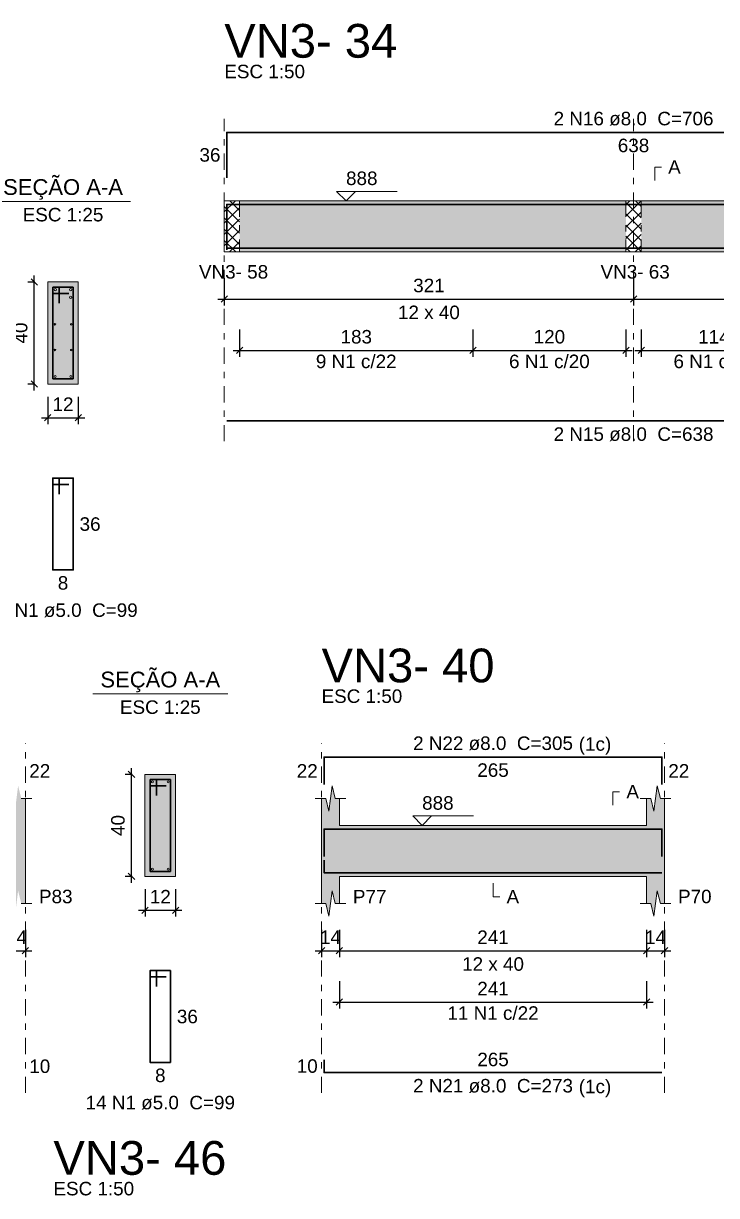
# Model space of a CAD drawing. Header units: millimetres. Extents: x -8 to 605, y -494 to 220.
# Drawn here: x 400.35 to 411.23, y -451.97 to -433.58 of the extents above; entities that cross this region are included whole.
import ezdxf

# ---------------------------------------------------------------- set-up
doc = ezdxf.new("R2010")
doc.units = ezdxf.units.MM
doc.header["$MEASUREMENT"] = 0
doc.linetypes.add('DASHDOT', pattern=[2.54, 1.27, -0.635, 0, -0.635])
doc.linetypes.add('NULL', pattern=[0])
for name, color, linetype, lineweight in [('Descrição da armadura', 7, 'Continuous', 0), ('DT-Barras na forma', 7, 'Continuous', 30), ('DT-Barras no corte', 5, 'Continuous', 5), ('DT-Barras rebatidas', 7, 'Continuous', 30), ('DT-Cotas', 7, 'Continuous', 5), ('DT-Forma', 5, 'Continuous', 5), ('DT-Hachura forma vigas', 252, 'Continuous', 5), ('DT-Hachura intersecção vigas', 9, 'Continuous', 5), ('DT-Hachura seção vigas', 252, 'Continuous', 5), ('DT-Pontilhado', 9, 'DASHDOT', 5), ('DT-Textos', 7, 'Continuous', 5), ('DT-Título', 5, 'Continuous', 20), ('Textos armaduras', 7, 'Continuous', 0)]:
    doc.layers.add(name, color=color, linetype=linetype, lineweight=lineweight)
doc.styles.add('Arial', font='arial.ttf')
doc.dimstyles.new('UM_25.000000', dxfattribs={"dimtxt": 0.18, "dimasz": 0.1, "dimexe": 0.1, "dimexo": 0.2, "dimgap": 0, "dimtad": 1, "dimtih": 1, "dimtoh": 1, "dimdec": 1, "dimlfac": 25, "dimzin": 0, "dimdsep": 46, "dimtxsty": 'Standard', "dimcen": 0.09, "dimdle": 0.1, "dimadec": 1, "dimazin": 2, "dimtfac": 1, "dimtdec": 4, "dimtofl": 0, "dimtmove": 0, "dimatfit": 3, "dimfxl": 1, "dimtolj": 1, "dimarcsym": 0})
doc.dimstyles.new('UM_50.000000', dxfattribs={"dimtxt": 0.18, "dimasz": 0.1, "dimexe": 0.1, "dimexo": 0.2, "dimgap": 0, "dimtad": 1, "dimtih": 1, "dimtoh": 1, "dimdec": 1, "dimlfac": 50, "dimzin": 0, "dimdsep": 46, "dimtxsty": 'Standard', "dimcen": 0.09, "dimdle": 0.1, "dimadec": 1, "dimazin": 2, "dimtfac": 1, "dimtdec": 4, "dimtofl": 0, "dimtmove": 0, "dimatfit": 3, "dimfxl": 1, "dimtolj": 1, "dimarcsym": 0})
pattern_1 = [(45, (353.43051, -485.02144), (-0.08838835, 0.08838835), []), (135, (353.43051, -485.02144), (-0.08838835, -0.08838835), [])]

# ---------------------------------------------------------------- blocks, each defined once
blk = doc.blocks.new('_Oblique')
at = {"color": 0, "linetype": 'ByBlock', "lineweight": -2}
blk.add_line((-0.5, -0.5), (0.5, 0.5), dxfattribs=at)
blk = doc.blocks.new('*D4823')
at = {"layer": 'Defpoints', "color": 0, "transparency": 16777216}
for p in [(400.523, -437.637), (400.735, -437.637), (400.735, -439.237)]:
    blk.add_point(p, dxfattribs=at)
at = {"layer": 'DT-Cotas', "color": 0, "lineweight": -2, "transparency": 16777216}
for p, q in [((400.523, -439.337), (400.523, -437.537)), ((400.535, -437.637), (400.423, -437.637)), ((400.535, -439.237), (400.423, -439.237))]:
    blk.add_line(p, q, dxfattribs=at)
at = {"layer": 'DT-Cotas', "color": 0, "lineweight": -2, "transparency": 16777216, "xscale": 0.1, "yscale": 0.1, "zscale": 0.1}
for p, rotation in [((400.523, -437.637), 90), ((400.523, -439.237), 270)]:
    blk.add_blockref('_Oblique', p, dxfattribs=dict(at, rotation=rotation))
at = {"layer": 'DT-Cotas', "color": 7, "transparency": 16777216, "insert": (400.311, -438.437), "char_height": 0.2118, "attachment_point": 5, "rotation": 90, "style": 'Arial'}
blk.add_mtext('\\A1;40', dxfattribs=at)
blk = doc.blocks.new('*D4824')
at = {"layer": 'Defpoints', "color": 0, "transparency": 16777216}
for p in [(400.735, -439.237), (401.215, -439.237), (401.215, -439.766)]:
    blk.add_point(p, dxfattribs=at)
at = {"layer": 'DT-Cotas', "color": 0, "lineweight": -2, "transparency": 16777216}
for p, q in [((400.735, -439.437), (400.735, -439.866)), ((401.215, -439.437), (401.215, -439.866)), ((400.635, -439.766), (401.315, -439.766))]:
    blk.add_line(p, q, dxfattribs=at)
at = {"layer": 'DT-Cotas', "color": 0, "lineweight": -2, "transparency": 16777216, "xscale": 0.1, "yscale": 0.1, "zscale": 0.1, "rotation": 180}
blk.add_blockref('_Oblique', (400.735, -439.766), dxfattribs=at)
at = {"layer": 'DT-Cotas', "color": 0, "lineweight": -2, "transparency": 16777216, "xscale": 0.1, "yscale": 0.1, "zscale": 0.1}
blk.add_blockref('_Oblique', (401.215, -439.766), dxfattribs=at)
at = {"layer": 'DT-Cotas', "color": 7, "transparency": 16777216, "insert": (400.975, -439.554), "char_height": 0.2118, "attachment_point": 5, "rotation": 0.0057, "style": 'Arial'}
blk.add_mtext('\\A1;12', dxfattribs=at)
blk = doc.blocks.new('*D4827')
at = {"layer": 'Defpoints', "color": 0, "transparency": 16777216}
for p in [(403.505, -437.375), (409.925, -437.375), (409.925, -437.904)]:
    blk.add_point(p, dxfattribs=at)
at = {"layer": 'DT-Cotas', "color": 0, "lineweight": -2, "transparency": 16777216}
for p, q in [((403.505, -437.575), (403.505, -438.004)), ((409.925, -437.575), (409.925, -438.004)), ((403.405, -437.904), (410.025, -437.904))]:
    blk.add_line(p, q, dxfattribs=at)
at = {"layer": 'DT-Cotas', "color": 0, "lineweight": -2, "transparency": 16777216, "xscale": 0.1, "yscale": 0.1, "zscale": 0.1, "rotation": 180}
blk.add_blockref('_Oblique', (403.505, -437.904), dxfattribs=at)
at = {"layer": 'DT-Cotas', "color": 0, "lineweight": -2, "transparency": 16777216, "xscale": 0.1, "yscale": 0.1, "zscale": 0.1}
blk.add_blockref('_Oblique', (409.925, -437.904), dxfattribs=at)
at = {"layer": 'DT-Cotas', "color": 7, "transparency": 16777216, "insert": (406.715, -437.693), "char_height": 0.2118, "attachment_point": 5, "rotation": 0.0057, "style": 'Arial'}
blk.add_mtext('\\A1;321', dxfattribs=at)
blk = doc.blocks.new('*D4828')
at = {"layer": 'Defpoints', "color": 0, "transparency": 16777216}
for p in [(409.925, -437.375), (416.345, -437.375), (416.345, -437.904)]:
    blk.add_point(p, dxfattribs=at)
at = {"layer": 'DT-Cotas', "color": 0, "lineweight": -2, "transparency": 16777216}
for p, q in [((409.925, -437.575), (409.925, -438.004)), ((416.345, -437.575), (416.345, -438.004)), ((409.825, -437.904), (416.445, -437.904))]:
    blk.add_line(p, q, dxfattribs=at)
at = {"layer": 'DT-Cotas', "color": 0, "lineweight": -2, "transparency": 16777216, "xscale": 0.1, "yscale": 0.1, "zscale": 0.1, "rotation": 180}
blk.add_blockref('_Oblique', (409.925, -437.904), dxfattribs=at)
at = {"layer": 'DT-Cotas', "color": 0, "lineweight": -2, "transparency": 16777216, "xscale": 0.1, "yscale": 0.1, "zscale": 0.1}
blk.add_blockref('_Oblique', (416.345, -437.904), dxfattribs=at)
at = {"layer": 'DT-Cotas', "color": 7, "transparency": 16777216, "insert": (413.135, -437.693), "char_height": 0.2118, "attachment_point": 5, "rotation": 0.0057, "style": 'Arial'}
blk.add_mtext('\\A1;321', dxfattribs=at)
blk = doc.blocks.new('*D4831')
at = {"layer": 'Defpoints', "color": 0, "transparency": 16777216}
for p in [(407.405, -438.18), (409.805, -438.18), (409.805, -438.709)]:
    blk.add_point(p, dxfattribs=at)
at = {"layer": 'DT-Cotas', "color": 0, "lineweight": -2, "transparency": 16777216}
for p, q in [((407.405, -438.38), (407.405, -438.809)), ((409.805, -438.38), (409.805, -438.809)), ((407.305, -438.709), (409.905, -438.709))]:
    blk.add_line(p, q, dxfattribs=at)
at = {"layer": 'DT-Cotas', "color": 0, "lineweight": -2, "transparency": 16777216, "xscale": 0.1, "yscale": 0.1, "zscale": 0.1, "rotation": 180}
blk.add_blockref('_Oblique', (407.405, -438.709), dxfattribs=at)
at = {"layer": 'DT-Cotas', "color": 0, "lineweight": -2, "transparency": 16777216, "xscale": 0.1, "yscale": 0.1, "zscale": 0.1}
blk.add_blockref('_Oblique', (409.805, -438.709), dxfattribs=at)
at = {"layer": 'DT-Cotas', "color": 7, "transparency": 16777216, "insert": (408.605, -438.497), "char_height": 0.2118, "attachment_point": 5, "rotation": 0.0057, "style": 'Arial'}
blk.add_mtext('\\A1;120', dxfattribs=at)
blk = doc.blocks.new('*D4832')
at = {"layer": 'Defpoints', "color": 0, "transparency": 16777216}
for p in [(403.745, -438.18), (407.405, -438.18), (407.405, -438.709)]:
    blk.add_point(p, dxfattribs=at)
at = {"layer": 'DT-Cotas', "color": 0, "lineweight": -2, "transparency": 16777216}
for p, q in [((403.745, -438.38), (403.745, -438.809)), ((407.405, -438.38), (407.405, -438.809)), ((403.645, -438.709), (407.505, -438.709))]:
    blk.add_line(p, q, dxfattribs=at)
at = {"layer": 'DT-Cotas', "color": 0, "lineweight": -2, "transparency": 16777216, "xscale": 0.1, "yscale": 0.1, "zscale": 0.1, "rotation": 180}
blk.add_blockref('_Oblique', (403.745, -438.709), dxfattribs=at)
at = {"layer": 'DT-Cotas', "color": 0, "lineweight": -2, "transparency": 16777216, "xscale": 0.1, "yscale": 0.1, "zscale": 0.1}
blk.add_blockref('_Oblique', (407.405, -438.709), dxfattribs=at)
at = {"layer": 'DT-Cotas', "color": 7, "transparency": 16777216, "insert": (405.575, -438.497), "char_height": 0.2118, "attachment_point": 5, "rotation": 0.0057, "style": 'Arial'}
blk.add_mtext('\\A1;183', dxfattribs=at)
blk = doc.blocks.new('*D4900')
at = {"layer": 'Defpoints', "color": 0, "transparency": 16777216}
for p in [(410.045, -438.18), (412.325, -438.18), (412.325, -438.709)]:
    blk.add_point(p, dxfattribs=at)
at = {"layer": 'DT-Cotas', "color": 0, "lineweight": -2, "transparency": 16777216}
for p, q in [((410.045, -438.38), (410.045, -438.809)), ((412.325, -438.38), (412.325, -438.809)), ((409.945, -438.709), (412.425, -438.709))]:
    blk.add_line(p, q, dxfattribs=at)
at = {"layer": 'DT-Cotas', "color": 0, "lineweight": -2, "transparency": 16777216, "xscale": 0.1, "yscale": 0.1, "zscale": 0.1, "rotation": 180}
blk.add_blockref('_Oblique', (410.045, -438.709), dxfattribs=at)
at = {"layer": 'DT-Cotas', "color": 0, "lineweight": -2, "transparency": 16777216, "xscale": 0.1, "yscale": 0.1, "zscale": 0.1}
blk.add_blockref('_Oblique', (412.325, -438.709), dxfattribs=at)
at = {"layer": 'DT-Cotas', "color": 7, "transparency": 16777216, "insert": (411.185, -438.497), "char_height": 0.2118, "attachment_point": 5, "rotation": 0.0057, "style": 'Arial'}
blk.add_mtext('\\A1;114', dxfattribs=at)
blk = doc.blocks.new('*D4896')
at = {"layer": 'Defpoints', "color": 0, "transparency": 16777216}
for p in [(400.106, -447.596), (400.386, -447.596), (400.386, -448.126)]:
    blk.add_point(p, dxfattribs=at)
at = {"layer": 'DT-Cotas', "color": 0, "lineweight": -2, "transparency": 16777216}
for p, q in [((400.106, -447.796), (400.106, -448.226)), ((400.386, -447.796), (400.386, -448.226)), ((400.006, -448.126), (400.486, -448.126))]:
    blk.add_line(p, q, dxfattribs=at)
at = {"layer": 'DT-Cotas', "color": 0, "lineweight": -2, "transparency": 16777216, "xscale": 0.1, "yscale": 0.1, "zscale": 0.1, "rotation": 180}
blk.add_blockref('_Oblique', (400.106, -448.126), dxfattribs=at)
at = {"layer": 'DT-Cotas', "color": 0, "lineweight": -2, "transparency": 16777216, "xscale": 0.1, "yscale": 0.1, "zscale": 0.1}
blk.add_blockref('_Oblique', (400.386, -448.126), dxfattribs=at)
at = {"layer": 'DT-Cotas', "color": 7, "transparency": 16777216, "insert": (400.246, -447.914), "char_height": 0.2118, "attachment_point": 5, "rotation": 0.0057, "style": 'Arial'}
blk.add_mtext('\\A1;14', dxfattribs=at)
blk = doc.blocks.new('*D4897')
at = {"layer": 'Defpoints', "color": 0, "transparency": 16777216}
for p in [(402.049, -445.361), (402.261, -445.361), (402.261, -446.961)]:
    blk.add_point(p, dxfattribs=at)
at = {"layer": 'DT-Cotas', "color": 0, "lineweight": -2, "transparency": 16777216}
for p, q in [((402.049, -447.061), (402.049, -445.261)), ((402.061, -445.361), (401.949, -445.361)), ((402.061, -446.961), (401.949, -446.961))]:
    blk.add_line(p, q, dxfattribs=at)
at = {"layer": 'DT-Cotas', "color": 0, "lineweight": -2, "transparency": 16777216, "xscale": 0.1, "yscale": 0.1, "zscale": 0.1}
for p, rotation in [((402.049, -445.361), 90), ((402.049, -446.961), 270)]:
    blk.add_blockref('_Oblique', p, dxfattribs=dict(at, rotation=rotation))
at = {"layer": 'DT-Cotas', "color": 7, "transparency": 16777216, "insert": (401.837, -446.161), "char_height": 0.2118, "attachment_point": 5, "rotation": 90, "style": 'Arial'}
blk.add_mtext('\\A1;40', dxfattribs=at)
blk = doc.blocks.new('*D4898')
at = {"layer": 'Defpoints', "color": 0, "transparency": 16777216}
for p in [(402.261, -446.961), (402.741, -446.961), (402.741, -447.49)]:
    blk.add_point(p, dxfattribs=at)
at = {"layer": 'DT-Cotas', "color": 0, "lineweight": -2, "transparency": 16777216}
for p, q in [((402.261, -447.161), (402.261, -447.59)), ((402.741, -447.161), (402.741, -447.59)), ((402.161, -447.49), (402.841, -447.49))]:
    blk.add_line(p, q, dxfattribs=at)
at = {"layer": 'DT-Cotas', "color": 0, "lineweight": -2, "transparency": 16777216, "xscale": 0.1, "yscale": 0.1, "zscale": 0.1, "rotation": 180}
blk.add_blockref('_Oblique', (402.261, -447.49), dxfattribs=at)
at = {"layer": 'DT-Cotas', "color": 0, "lineweight": -2, "transparency": 16777216, "xscale": 0.1, "yscale": 0.1, "zscale": 0.1}
blk.add_blockref('_Oblique', (402.741, -447.49), dxfattribs=at)
at = {"layer": 'DT-Cotas', "color": 7, "transparency": 16777216, "insert": (402.501, -447.278), "char_height": 0.2118, "attachment_point": 5, "rotation": 0.0057, "style": 'Arial'}
blk.add_mtext('\\A1;12', dxfattribs=at)
blk = doc.blocks.new('*D4917')
at = {"layer": 'Defpoints', "color": 0, "transparency": 16777216}
for p in [(405.03, -447.596), (405.31, -447.596), (405.31, -448.126)]:
    blk.add_point(p, dxfattribs=at)
at = {"layer": 'DT-Cotas', "color": 0, "lineweight": -2, "transparency": 16777216}
for p, q in [((405.03, -447.796), (405.03, -448.226)), ((405.31, -447.796), (405.31, -448.226)), ((404.93, -448.126), (405.41, -448.126))]:
    blk.add_line(p, q, dxfattribs=at)
at = {"layer": 'DT-Cotas', "color": 0, "lineweight": -2, "transparency": 16777216, "xscale": 0.1, "yscale": 0.1, "zscale": 0.1, "rotation": 180}
blk.add_blockref('_Oblique', (405.03, -448.126), dxfattribs=at)
at = {"layer": 'DT-Cotas', "color": 0, "lineweight": -2, "transparency": 16777216, "xscale": 0.1, "yscale": 0.1, "zscale": 0.1}
blk.add_blockref('_Oblique', (405.31, -448.126), dxfattribs=at)
at = {"layer": 'DT-Cotas', "color": 7, "transparency": 16777216, "insert": (405.17, -447.914), "char_height": 0.2118, "attachment_point": 5, "rotation": 0.0057, "style": 'Arial'}
blk.add_mtext('\\A1;14', dxfattribs=at)
blk = doc.blocks.new('*D4918')
at = {"layer": 'Defpoints', "color": 0, "transparency": 16777216}
for p in [(405.31, -447.596), (410.13, -447.596), (410.13, -448.126)]:
    blk.add_point(p, dxfattribs=at)
at = {"layer": 'DT-Cotas', "color": 0, "lineweight": -2, "transparency": 16777216}
for p, q in [((405.31, -447.796), (405.31, -448.226)), ((410.13, -447.796), (410.13, -448.226)), ((405.21, -448.126), (410.23, -448.126))]:
    blk.add_line(p, q, dxfattribs=at)
at = {"layer": 'DT-Cotas', "color": 0, "lineweight": -2, "transparency": 16777216, "xscale": 0.1, "yscale": 0.1, "zscale": 0.1, "rotation": 180}
blk.add_blockref('_Oblique', (405.31, -448.126), dxfattribs=at)
at = {"layer": 'DT-Cotas', "color": 0, "lineweight": -2, "transparency": 16777216, "xscale": 0.1, "yscale": 0.1, "zscale": 0.1}
blk.add_blockref('_Oblique', (410.13, -448.126), dxfattribs=at)
at = {"layer": 'DT-Cotas', "color": 7, "transparency": 16777216, "insert": (407.72, -447.914), "char_height": 0.2118, "attachment_point": 5, "rotation": 0.0057, "style": 'Arial'}
blk.add_mtext('\\A1;241', dxfattribs=at)
blk = doc.blocks.new('*D4919')
at = {"layer": 'Defpoints', "color": 0, "transparency": 16777216}
for p in [(410.13, -447.596), (410.41, -447.596), (410.41, -448.126)]:
    blk.add_point(p, dxfattribs=at)
at = {"layer": 'DT-Cotas', "color": 0, "lineweight": -2, "transparency": 16777216}
for p, q in [((410.13, -447.796), (410.13, -448.226)), ((410.41, -447.796), (410.41, -448.226)), ((410.03, -448.126), (410.51, -448.126))]:
    blk.add_line(p, q, dxfattribs=at)
at = {"layer": 'DT-Cotas', "color": 0, "lineweight": -2, "transparency": 16777216, "xscale": 0.1, "yscale": 0.1, "zscale": 0.1, "rotation": 180}
blk.add_blockref('_Oblique', (410.13, -448.126), dxfattribs=at)
at = {"layer": 'DT-Cotas', "color": 0, "lineweight": -2, "transparency": 16777216, "xscale": 0.1, "yscale": 0.1, "zscale": 0.1}
blk.add_blockref('_Oblique', (410.41, -448.126), dxfattribs=at)
at = {"layer": 'DT-Cotas', "color": 7, "transparency": 16777216, "insert": (410.27, -447.914), "char_height": 0.2118, "attachment_point": 5, "rotation": 0.0057, "style": 'Arial'}
blk.add_mtext('\\A1;14', dxfattribs=at)
blk = doc.blocks.new('*D4922')
at = {"layer": 'Defpoints', "color": 0, "transparency": 16777216}
for p in [(405.31, -448.401), (410.13, -448.401), (410.13, -448.93)]:
    blk.add_point(p, dxfattribs=at)
at = {"layer": 'DT-Cotas', "color": 0, "lineweight": -2, "transparency": 16777216}
for p, q in [((405.31, -448.601), (405.31, -449.03)), ((410.13, -448.601), (410.13, -449.03)), ((405.21, -448.93), (410.23, -448.93))]:
    blk.add_line(p, q, dxfattribs=at)
at = {"layer": 'DT-Cotas', "color": 0, "lineweight": -2, "transparency": 16777216, "xscale": 0.1, "yscale": 0.1, "zscale": 0.1, "rotation": 180}
blk.add_blockref('_Oblique', (405.31, -448.93), dxfattribs=at)
at = {"layer": 'DT-Cotas', "color": 0, "lineweight": -2, "transparency": 16777216, "xscale": 0.1, "yscale": 0.1, "zscale": 0.1}
blk.add_blockref('_Oblique', (410.13, -448.93), dxfattribs=at)
at = {"layer": 'DT-Cotas', "color": 7, "transparency": 16777216, "insert": (407.72, -448.719), "char_height": 0.2118, "attachment_point": 5, "rotation": 0.0057, "style": 'Arial'}
blk.add_mtext('\\A1;241', dxfattribs=at)

msp = doc.modelspace()

# ---------------------------------------------------------------- hatches: boundary and pattern name
at = {"layer": 'DT-Hachura forma vigas', "linetype": 'Continuous'}
for points in [[(403.7445, -437.163), (409.8045, -437.163), (409.8045, -436.363), (403.7445, -436.363), (403.7445, -437.163)], [(410.0445, -437.163), (416.1045, -437.163), (416.1045, -436.363), (410.0445, -436.363), (410.0445, -437.163)], [(400.3857, -447.3843), (400.3857, -446.9607), (400.3857, -446.1607), (400.3857, -445.7371), (400.3207, -445.7371), (400.2707, -445.5371), (400.2207, -445.9371), (400.1707, -445.7371), (400.1057, -445.7371), (400.1057, -446.1607), (394.1857, -446.1607), (394.1857, -445.7371), (394.1207, -445.7371), (394.0707, -445.5371), (394.0207, -445.9371), (393.9707, -445.7371), (393.9057, -445.7371), (393.9057, -446.1607), (393.9057, -446.9607), (393.9057, -447.3843), (393.9707, -447.3843), (394.0207, -447.5843), (394.0707, -447.1843), (394.1207, -447.3843), (394.1857, -447.3843), (394.1857, -446.9607), (400.1057, -446.9607), (400.1057, -447.3843), (400.1707, -447.3843), (400.2207, -447.5843), (400.2707, -447.1843), (400.3207, -447.3843), (400.3857, -447.3843)], [(410.4104, -447.3843), (410.4104, -446.9607), (410.4104, -446.1607), (410.4104, -445.7371), (410.3454, -445.7371), (410.2954, -445.5371), (410.2454, -445.9371), (410.1954, -445.7371), (410.1304, -445.7371), (410.1304, -446.1607), (405.3104, -446.1607), (405.3104, -445.7371), (405.2454, -445.7371), (405.1954, -445.5371), (405.1454, -445.9371), (405.0954, -445.7371), (405.0304, -445.7371), (405.0304, -446.1607), (405.0304, -446.9607), (405.0304, -447.3843), (405.0954, -447.3843), (405.1454, -447.5843), (405.1954, -447.1843), (405.2454, -447.3843), (405.3104, -447.3843), (405.3104, -446.9607), (410.1304, -446.9607), (410.1304, -447.3843), (410.1954, -447.3843), (410.2454, -447.5843), (410.2954, -447.1843), (410.3454, -447.3843), (410.4104, -447.3843)]]:
    msp.add_hatch(color=252, dxfattribs=at).paths.add_polyline_path(points)
at = {"layer": 'DT-Hachura intersecção vigas', "linetype": 'Continuous'}
h = msp.add_hatch(dxfattribs=at)
h.set_pattern_fill('ANSI37', color=9, style=0)
h.set_pattern_definition(pattern_1)
h.paths.add_polyline_path([(403.5045, -437.163), (403.7445, -437.163), (403.7445, -436.363), (403.5045, -436.363), (403.5045, -437.163)])
h = msp.add_hatch(dxfattribs=at)
h.set_pattern_fill('ANSI37', color=9, style=0)
h.set_pattern_definition(pattern_1)
h.paths.add_polyline_path([(409.8045, -437.163), (410.0445, -437.163), (410.0445, -436.363), (409.8045, -436.363), (409.8045, -437.163)])
at = {"layer": 'DT-Hachura seção vigas', "linetype": 'Continuous'}
for points in [[(400.735, -439.2367), (400.735, -439.2367), (401.215, -439.2367), (401.215, -437.6367), (400.735, -437.6367), (400.735, -439.2367)], [(402.2608, -446.9607), (402.2608, -446.9607), (402.7408, -446.9607), (402.7408, -445.3607), (402.2608, -445.3607), (402.2608, -446.9607)]]:
    msp.add_hatch(color=252, dxfattribs=at).paths.add_polyline_path(points)

# ---------------------------------------------------------------- linework, layer by layer
at = {"layer": 'DT-Barras na forma'}
for p, q in [((400.915, -437.7167), (400.815, -437.7167)), ((400.815, -437.7167), (400.815, -439.1567)), ((401.135, -437.7167), (400.815, -437.7167)), ((400.815, -437.7167), (400.815, -437.8167)), ((400.915, -437.9667), (400.915, -437.7167)), ((401.135, -439.1567), (401.135, -437.7167)), ((400.815, -437.8167), (401.065, -437.8167)), ((400.815, -439.1567), (401.135, -439.1567)), ((402.4408, -445.4407), (402.3408, -445.4407)), ((402.3408, -445.4407), (402.3408, -446.8807)), ((402.6608, -445.4407), (402.3408, -445.4407)), ((402.3408, -445.4407), (402.3408, -445.5407)), ((402.4408, -445.6907), (402.4408, -445.4407)), ((402.6608, -446.8807), (402.6608, -445.4407)), ((402.3408, -445.5407), (402.5908, -445.5407)), ((402.3408, -446.8807), (402.6608, -446.8807))]:
    msp.add_line(p, q, dxfattribs=at)
for points in [[(403.5445, -437.131), (403.5445, -436.421), (416.3045, -436.421), (416.3045, -437.131)], [(403.5445, -437.105), (416.3045, -437.105)], [(405.0704, -446.6503), (405.0704, -446.2187), (410.3704, -446.2187), (410.3704, -446.6503)], [(405.0704, -446.7027), (405.0704, -446.9027), (410.3704, -446.9027)]]:
    msp.add_lwpolyline(points, dxfattribs=at)
at = {"layer": 'DT-Barras no corte'}
for centre, radius in [((400.855, -437.7567), 0.02), ((401.095, -437.7567), 0.02), ((401.095, -437.8767), 0.02), ((400.8476, -438.2993), 0.0126), ((401.1024, -438.2993), 0.0126), ((400.8476, -438.702), 0.0126), ((401.1024, -438.702), 0.0126), ((400.851, -439.1207), 0.016), ((401.099, -439.1207), 0.016), ((402.3768, -445.4767), 0.016), ((402.6248, -445.4767), 0.016), ((402.3768, -446.8447), 0.016), ((402.6248, -446.8447), 0.016)]:
    msp.add_circle(centre, radius, dxfattribs=at)
at = {"layer": 'DT-Barras rebatidas'}
for points in [[(403.5445, -436.0014), (403.5445, -435.2914), (416.3045, -435.2914), (416.3045, -436.0014)], [(403.5445, -439.8161), (416.3045, -439.8161)], [(400.915, -440.9634), (400.915, -440.7134), (400.815, -440.7134), (400.815, -442.1534), (401.135, -442.1534), (401.135, -440.7134), (400.815, -440.7134), (400.815, -440.8134), (401.065, -440.8134)], [(405.0704, -445.5207), (405.0704, -445.0891), (410.3704, -445.0891), (410.3704, -445.5207)], [(402.4408, -448.6874), (402.4408, -448.4374), (402.3408, -448.4374), (402.3408, -449.8774), (402.6608, -449.8774), (402.6608, -448.4374), (402.3408, -448.4374), (402.3408, -448.5374), (402.5908, -448.5374)], [(405.0704, -449.8373), (405.0704, -450.0373), (410.3704, -450.0373)]]:
    msp.add_lwpolyline(points, dxfattribs=at)
at = {"layer": 'DT-Forma', "linetype": 'Continuous'}
for p, q in [((403.5045, -437.163), (403.5045, -436.363)), ((400.3857, -446.1607), (400.3857, -446.9607)), ((405.0304, -446.9607), (405.0304, -446.1607)), ((410.4104, -446.1607), (410.4104, -446.9607))]:
    msp.add_line(p, q, dxfattribs=at)
at = {"layer": 'DT-Forma'}
for p, q in [((403.5045, -436.363), (403.7445, -436.363)), ((403.7445, -436.363), (409.8045, -436.363)), ((409.8045, -436.363), (410.0445, -436.363)), ((410.0445, -436.363), (416.1045, -436.363)), ((403.5045, -437.163), (403.7445, -437.163)), ((403.7445, -437.163), (409.8045, -437.163)), ((409.8045, -437.163), (410.0445, -437.163)), ((410.0445, -437.163), (416.1045, -437.163)), ((401.215, -437.6367), (400.735, -437.6367)), ((400.735, -437.6367), (400.735, -439.2367)), ((401.215, -439.2367), (401.215, -437.6367)), ((400.735, -439.2367), (401.215, -439.2367)), ((402.7408, -445.3607), (402.2608, -445.3607)), ((402.2608, -445.3607), (402.2608, -446.9607)), ((402.7408, -446.9607), (402.7408, -445.3607)), ((405.1454, -445.9371), (405.1954, -445.5371)), ((405.1954, -445.5371), (405.2454, -445.7371)), ((410.2454, -445.9371), (410.2954, -445.5371)), ((410.2954, -445.5371), (410.3454, -445.7371)), ((400.3207, -445.7371), (400.4857, -445.7371)), ((400.3857, -445.7371), (400.3857, -446.1607)), ((404.9304, -445.7371), (405.0954, -445.7371)), ((405.0304, -446.1607), (405.0304, -445.7371)), ((405.0954, -445.7371), (405.1454, -445.9371)), ((405.2454, -445.7371), (405.4104, -445.7371)), ((405.3104, -445.7371), (405.3104, -446.1607)), ((410.0304, -445.7371), (410.1954, -445.7371)), ((410.1304, -446.1607), (410.1304, -445.7371)), ((410.1954, -445.7371), (410.2454, -445.9371)), ((410.3454, -445.7371), (410.5104, -445.7371)), ((410.4104, -445.7371), (410.4104, -446.1607)), ((405.3104, -446.1607), (410.1304, -446.1607)), ((400.3857, -447.3843), (400.3857, -446.9607)), ((402.2608, -446.9607), (402.7408, -446.9607)), ((405.0304, -446.9607), (405.0304, -447.3843)), ((405.3104, -447.3843), (405.3104, -446.9607)), ((405.3104, -446.9607), (410.1304, -446.9607)), ((410.1304, -446.9607), (410.1304, -447.3843)), ((410.4104, -447.3843), (410.4104, -446.9607)), ((405.1454, -447.5843), (405.1954, -447.1843)), ((405.1954, -447.1843), (405.2454, -447.3843)), ((410.2454, -447.5843), (410.2954, -447.1843)), ((410.2954, -447.1843), (410.3454, -447.3843)), ((400.3207, -447.3843), (400.4857, -447.3843)), ((404.9304, -447.3843), (405.0954, -447.3843)), ((405.0954, -447.3843), (405.1454, -447.5843)), ((405.2454, -447.3843), (405.4104, -447.3843)), ((410.0304, -447.3843), (410.1954, -447.3843)), ((410.1954, -447.3843), (410.2454, -447.5843)), ((410.3454, -447.3843), (410.5104, -447.3843))]:
    msp.add_line(p, q, dxfattribs=at)
at = {"layer": 'DT-Pontilhado', "ltscale": 0.2}
for p, q in [((403.5045, -440.1338), (403.5045, -435.0796)), ((409.9245, -440.1338), (409.9245, -435.0796)), ((403.7445, -436.363), (403.7445, -437.163)), ((409.8045, -436.363), (409.8045, -437.163)), ((410.0445, -436.363), (410.0445, -437.163)), ((400.3857, -450.355), (400.3857, -444.8773)), ((405.0304, -450.355), (405.0304, -444.8773)), ((410.4104, -450.355), (410.4104, -444.8773))]:
    msp.add_line(p, q, dxfattribs=at)
at = {"layer": 'DT-Textos'}
for p, q in [((399.916, -436.3718), (402.034, -436.3718)), ((401.4418, -444.0958), (403.5598, -444.0958))]:
    msp.add_line(p, q, dxfattribs=at)
for points in [[(410.2563, -436.0453), (410.2563, -435.8335), (410.3622, -435.8335)], [(405.5625, -436.2148), (405.4143, -436.363), (405.266, -436.2148), (406.2191, -436.2148)], [(409.6009, -445.843), (409.6009, -445.6312), (409.7068, -445.6312)], [(406.7564, -446.0124), (406.6081, -446.1607), (406.4598, -446.0124), (407.4129, -446.0124)], [(407.7204, -447.0666), (407.7204, -447.2784), (407.8263, -447.2784)]]:
    msp.add_lwpolyline(points, dxfattribs=at)

# ---------------------------------------------------------------- texts
at = {"layer": 'Descrição da armadura', "linetype": 'NULL', "char_height": 0.2118, "attachment_point": 8, "line_spacing_factor": 0.9, "style": 'Arial'}
for s, insert, width in [('2 N16 ø8.0  C=706', (409.9247, -435.1851), 5.015721), ('9 N1 c/22', (405.5745, -438.9909), 2.53256), ('6 N1 c/20', (408.6045, -438.9909), 2.53256), ('6 N1 c/19', (411.1845, -438.9909), 2.53256), ('2 N15 ø8.0  C=638', (409.9247, -440.1341), 5.015721), ('19 N1 ø5.0  C=99', (400.975, -442.8951), 4.686721), ('2 N22 ø8.0  C=305', (407.7205, -444.9828), 5.015721), ('11 N1 c/22', (407.7204, -449.2121), 2.86156), ('2 N21 ø8.0  C=273', (407.7205, -450.3548), 5.015721), ('14 N1 ø5.0  C=99', (402.5008, -450.6188), 4.686721)]:
    msp.add_mtext(s, dxfattribs=dict(at, insert=insert, width=width))
at = {"layer": 'DT-Textos', "linetype": 'NULL', "line_spacing_factor": 0.798, "style": 'Arial'}
for s, insert, char_height, width, attachment_point in [('ESC 1:50', (403.5047, -434.4441), 0.2118, 2.532883, 7), ('A', (410.4677, -435.9391), 0.2118, 0.394865, 7), ('SEÇÃO A-A', (400.975, -436.347), 0.2471, 3.760741, 8), ('888', (405.4147, -436.1191), 0.2118, 0.987001, 7), ('ESC 1:25', (400.975, -436.6891), 0.2118, 2.532883, 8), ('VN3- 58', (403.1076, -437.5861), 0.2118, 2.170627, 7), ('VN3- 63', (409.4076, -437.5861), 0.2118, 2.170627, 7), ('12 x 40', (406.7147, -438.2221), 0.2118, 1.940747, 8), ('SEÇÃO A-A', (402.5008, -444.0717), 0.2471, 3.760741, 8), ('ESC 1:50', (405.0305, -444.2418), 0.2118, 2.532883, 7), ('ESC 1:25', (402.5008, -444.4138), 0.2118, 2.532883, 8), ('(1c)', (409.0655, -445.0527), 0.2118, 1.018965, 7), ('A', (409.8125, -445.7368), 0.2118, 0.394865, 7), ('888', (406.6085, -445.9168), 0.2118, 0.987001, 7), ('P83', (400.5978, -447.3838), 0.2118, 1.052866, 7), ('P77', (405.5225, -447.3838), 0.2118, 1.052866, 7), ('A', (407.9325, -447.3838), 0.2118, 0.394865, 7), ('P70', (410.6225, -447.3838), 0.2118, 1.052866, 7), ('12 x 40', (407.7205, -448.4428), 0.2118, 1.940747, 8), ('(1c)', (409.0655, -450.4247), 0.2118, 1.018965, 7), ('ESC 1:50', (400.8242, -451.9658), 0.2118, 2.532883, 7)]:
    msp.add_mtext(s, dxfattribs=dict(at, insert=insert, char_height=char_height, width=width, attachment_point=attachment_point))
at = {"layer": 'DT-Título', "linetype": 'NULL', "char_height": 0.5295, "width": 5.426568, "attachment_point": 7, "line_spacing_factor": 0.798, "style": 'Arial'}
for s, insert in [('VN3- 34', (403.5047, -434.1263)), ('VN3- 40', (405.0305, -443.9239)), ('VN3- 46', (400.8242, -451.6479))]:
    msp.add_mtext(s, dxfattribs=dict(at, insert=insert))
at = {"layer": 'Textos armaduras', "linetype": 'NULL', "char_height": 0.2118, "line_spacing_factor": 0.9, "style": 'Arial'}
for s, insert, width, attachment_point in [('638', (409.9245, -435.3887), 1.387001, 2), ('36', (403.4445, -435.7523), 1.058001, 9), ('36', (401.235, -441.3275), 1.058001, 1), ('8', (400.975, -442.2507), 0.729, 2), ('22', (400.4457, -445.199), 1.058001, 1), ('22', (404.9704, -445.4108), 1.058001, 9), ('265', (407.7204, -445.1864), 1.387001, 2), ('22', (410.4704, -445.199), 1.058001, 1), ('36', (402.7608, -449.0515), 1.058001, 1), ('10', (400.4457, -449.8314), 1.058001, 1), ('10', (404.9704, -450.0432), 1.058001, 9), ('265', (407.7204, -449.94), 1.387001, 8), ('8', (402.5008, -449.9747), 0.729, 2)]:
    msp.add_mtext(s, dxfattribs=dict(at, insert=insert, width=width, attachment_point=attachment_point))

# ---------------------------------------------------------------- dimensions: what is measured, and where the dimension line sits
at = {"layer": 'DT-Cotas'}
for base, p1, p2, picture, middle in [((400.5232, -437.6367), (400.735, -439.2367), (400.735, -437.6367), '*D4823', (400.3114, -438.4367)), ((402.049, -445.3607), (402.2608, -446.9607), (402.2608, -445.3607), '*D4897', (401.8372, -446.1607))]:
    dim = msp.add_linear_dim(base=base, p1=p1, p2=p2, angle=90, dimstyle='UM_25.000000', override={"dimtxt": 0.2118, "dimasz": 0.1, "dimexe": 0.1, "dimexo": 0.2, "dimtad": 1, "dimtih": 0, "dimtoh": 0, "dimdec": 1, "dimlfac": 25, "dimzin": 8, "dimtxsty": 'Arial', "dimblk": 'Oblique', "dimblk1": 'Oblique', "dimblk2": 'Oblique', "dimsah": 1, "dimdle": 0.1, "dimse1": 0, "dimse2": 0, "dimclrt": 7, "dimadec": 1, "dimazin": 3, "dimtmove": 2, "dimldrblk": 'Oblique'}, dxfattribs=at)
    dim.commit()
    dim.dimension.update_dxf_attribs({"geometry": picture, "text_midpoint": middle, "dimtype": 160, "text_rotation": 90})
for base, p1, p2, dimstyle, override, picture, middle in [((409.9245, -437.9043), (403.5045, -437.3748), (409.9245, -437.3748), 'UM_50.000000', {"dimtxt": 0.2118, "dimasz": 0.1, "dimexe": 0.1, "dimexo": 0.2, "dimtad": 1, "dimtih": 0, "dimtoh": 0, "dimdec": 1, "dimlfac": 50, "dimzin": 8, "dimtxsty": 'Arial', "dimblk": 'Oblique', "dimblk1": 'Oblique', "dimblk2": 'Oblique', "dimsah": 1, "dimdle": 0.1, "dimse1": 0, "dimse2": 0, "dimclrt": 7, "dimadec": 1, "dimazin": 3, "dimtmove": 2, "dimldrblk": 'Oblique'}, '*D4827', (406.7145, -437.6925)), ((416.3445, -437.9043), (409.9245, -437.3748), (416.3445, -437.3748), 'UM_50.000000', {"dimtxt": 0.2118, "dimasz": 0.1, "dimexe": 0.1, "dimexo": 0.2, "dimtad": 1, "dimtih": 0, "dimtoh": 0, "dimdec": 1, "dimlfac": 50, "dimzin": 8, "dimtxsty": 'Arial', "dimblk": 'Oblique', "dimblk1": 'Oblique', "dimblk2": 'Oblique', "dimsah": 1, "dimdle": 0.1, "dimse1": 0, "dimse2": 0, "dimclrt": 7, "dimadec": 1, "dimazin": 3, "dimtmove": 2, "dimldrblk": 'Oblique'}, '*D4828', (413.1345, -437.6925)), ((407.4045, -438.7092), (403.7445, -438.1797), (407.4045, -438.1797), 'UM_50.000000', {"dimtxt": 0.2118, "dimasz": 0.1, "dimexe": 0.1, "dimexo": 0.2, "dimtad": 1, "dimtih": 0, "dimtoh": 0, "dimdec": 1, "dimlfac": 50, "dimzin": 8, "dimtxsty": 'Arial', "dimblk": 'Oblique', "dimblk1": 'Oblique', "dimblk2": 'Oblique', "dimsah": 1, "dimdle": 0.1, "dimse1": 0, "dimse2": 0, "dimclrt": 7, "dimadec": 1, "dimazin": 3, "dimtmove": 2, "dimldrblk": 'Oblique'}, '*D4832', (405.5745, -438.4974)), ((409.8045, -438.7092), (407.4045, -438.1797), (409.8045, -438.1797), 'UM_50.000000', {"dimtxt": 0.2118, "dimasz": 0.1, "dimexe": 0.1, "dimexo": 0.2, "dimtad": 1, "dimtih": 0, "dimtoh": 0, "dimdec": 1, "dimlfac": 50, "dimzin": 8, "dimtxsty": 'Arial', "dimblk": 'Oblique', "dimblk1": 'Oblique', "dimblk2": 'Oblique', "dimsah": 1, "dimdle": 0.1, "dimse1": 0, "dimse2": 0, "dimclrt": 7, "dimadec": 1, "dimazin": 3, "dimtmove": 2, "dimldrblk": 'Oblique'}, '*D4831', (408.6045, -438.4974)), ((412.3245, -438.7092), (410.0445, -438.1797), (412.3245, -438.1797), 'UM_50.000000', {"dimtxt": 0.2118, "dimasz": 0.1, "dimexe": 0.1, "dimexo": 0.2, "dimtad": 1, "dimtih": 0, "dimtoh": 0, "dimdec": 1, "dimlfac": 50, "dimzin": 8, "dimtxsty": 'Arial', "dimblk": 'Oblique', "dimblk1": 'Oblique', "dimblk2": 'Oblique', "dimsah": 1, "dimdle": 0.1, "dimse1": 0, "dimse2": 0, "dimclrt": 7, "dimadec": 1, "dimazin": 3, "dimtmove": 2, "dimldrblk": 'Oblique'}, '*D4900', (411.1845, -438.4974)), ((401.215, -439.7662), (400.735, -439.2367), (401.215, -439.2367), 'UM_25.000000', {"dimtxt": 0.2118, "dimasz": 0.1, "dimexe": 0.1, "dimexo": 0.2, "dimtad": 1, "dimtih": 0, "dimtoh": 0, "dimdec": 1, "dimlfac": 25, "dimzin": 8, "dimtxsty": 'Arial', "dimblk": 'Oblique', "dimblk1": 'Oblique', "dimblk2": 'Oblique', "dimsah": 1, "dimdle": 0.1, "dimse1": 0, "dimse2": 0, "dimclrt": 7, "dimadec": 1, "dimazin": 3, "dimtmove": 2, "dimldrblk": 'Oblique'}, '*D4824', (400.975, -439.5544)), ((402.7408, -447.4902), (402.2608, -446.9607), (402.7408, -446.9607), 'UM_25.000000', {"dimtxt": 0.2118, "dimasz": 0.1, "dimexe": 0.1, "dimexo": 0.2, "dimtad": 1, "dimtih": 0, "dimtoh": 0, "dimdec": 1, "dimlfac": 25, "dimzin": 8, "dimtxsty": 'Arial', "dimblk": 'Oblique', "dimblk1": 'Oblique', "dimblk2": 'Oblique', "dimsah": 1, "dimdle": 0.1, "dimse1": 0, "dimse2": 0, "dimclrt": 7, "dimadec": 1, "dimazin": 3, "dimtmove": 2, "dimldrblk": 'Oblique'}, '*D4898', (402.5008, -447.2784)), ((400.3857, -448.1256), (400.1057, -447.5961), (400.3857, -447.5961), 'UM_50.000000', {"dimtxt": 0.2118, "dimasz": 0.1, "dimexe": 0.1, "dimexo": 0.2, "dimtad": 1, "dimtih": 0, "dimtoh": 0, "dimdec": 1, "dimlfac": 50, "dimzin": 8, "dimtxsty": 'Arial', "dimblk": 'Oblique', "dimblk1": 'Oblique', "dimblk2": 'Oblique', "dimsah": 1, "dimdle": 0.1, "dimse1": 0, "dimse2": 0, "dimclrt": 7, "dimadec": 1, "dimazin": 3, "dimtmove": 2, "dimldrblk": 'Oblique'}, '*D4896', (400.2457, -447.9138)), ((405.3104, -448.1256), (405.0304, -447.5961), (405.3104, -447.5961), 'UM_50.000000', {"dimtxt": 0.2118, "dimasz": 0.1, "dimexe": 0.1, "dimexo": 0.2, "dimtad": 1, "dimtih": 0, "dimtoh": 0, "dimdec": 1, "dimlfac": 50, "dimzin": 8, "dimtxsty": 'Arial', "dimblk": 'Oblique', "dimblk1": 'Oblique', "dimblk2": 'Oblique', "dimsah": 1, "dimdle": 0.1, "dimse1": 0, "dimse2": 0, "dimclrt": 7, "dimadec": 1, "dimazin": 3, "dimtmove": 2, "dimldrblk": 'Oblique'}, '*D4917', (405.1704, -447.9138)), ((410.1304, -448.1256), (405.3104, -447.5961), (410.1304, -447.5961), 'UM_50.000000', {"dimtxt": 0.2118, "dimasz": 0.1, "dimexe": 0.1, "dimexo": 0.2, "dimtad": 1, "dimtih": 0, "dimtoh": 0, "dimdec": 1, "dimlfac": 50, "dimzin": 8, "dimtxsty": 'Arial', "dimblk": 'Oblique', "dimblk1": 'Oblique', "dimblk2": 'Oblique', "dimsah": 1, "dimdle": 0.1, "dimse1": 0, "dimse2": 0, "dimclrt": 7, "dimadec": 1, "dimazin": 3, "dimtmove": 2, "dimldrblk": 'Oblique'}, '*D4918', (407.7204, -447.9138)), ((410.4104, -448.1256), (410.1304, -447.5961), (410.4104, -447.5961), 'UM_50.000000', {"dimtxt": 0.2118, "dimasz": 0.1, "dimexe": 0.1, "dimexo": 0.2, "dimtad": 1, "dimtih": 0, "dimtoh": 0, "dimdec": 1, "dimlfac": 50, "dimzin": 8, "dimtxsty": 'Arial', "dimblk": 'Oblique', "dimblk1": 'Oblique', "dimblk2": 'Oblique', "dimsah": 1, "dimdle": 0.1, "dimse1": 0, "dimse2": 0, "dimclrt": 7, "dimadec": 1, "dimazin": 3, "dimtmove": 2, "dimldrblk": 'Oblique'}, '*D4919', (410.2704, -447.9138)), ((410.1304, -448.9304), (405.3104, -448.4009), (410.1304, -448.4009), 'UM_50.000000', {"dimtxt": 0.2118, "dimasz": 0.1, "dimexe": 0.1, "dimexo": 0.2, "dimtad": 1, "dimtih": 0, "dimtoh": 0, "dimdec": 1, "dimlfac": 50, "dimzin": 8, "dimtxsty": 'Arial', "dimblk": 'Oblique', "dimblk1": 'Oblique', "dimblk2": 'Oblique', "dimsah": 1, "dimdle": 0.1, "dimse1": 0, "dimse2": 0, "dimclrt": 7, "dimadec": 1, "dimazin": 3, "dimtmove": 2, "dimldrblk": 'Oblique'}, '*D4922', (407.7204, -448.7186))]:
    dim = msp.add_linear_dim(base=base, p1=p1, p2=p2, dimstyle=dimstyle, override=override, dxfattribs=at)
    dim.commit()
    dim.dimension.update_dxf_attribs({"geometry": picture, "text_midpoint": middle, "dimtype": 160, "text_rotation": 0.00573})

doc.saveas('drawing.dxf')
